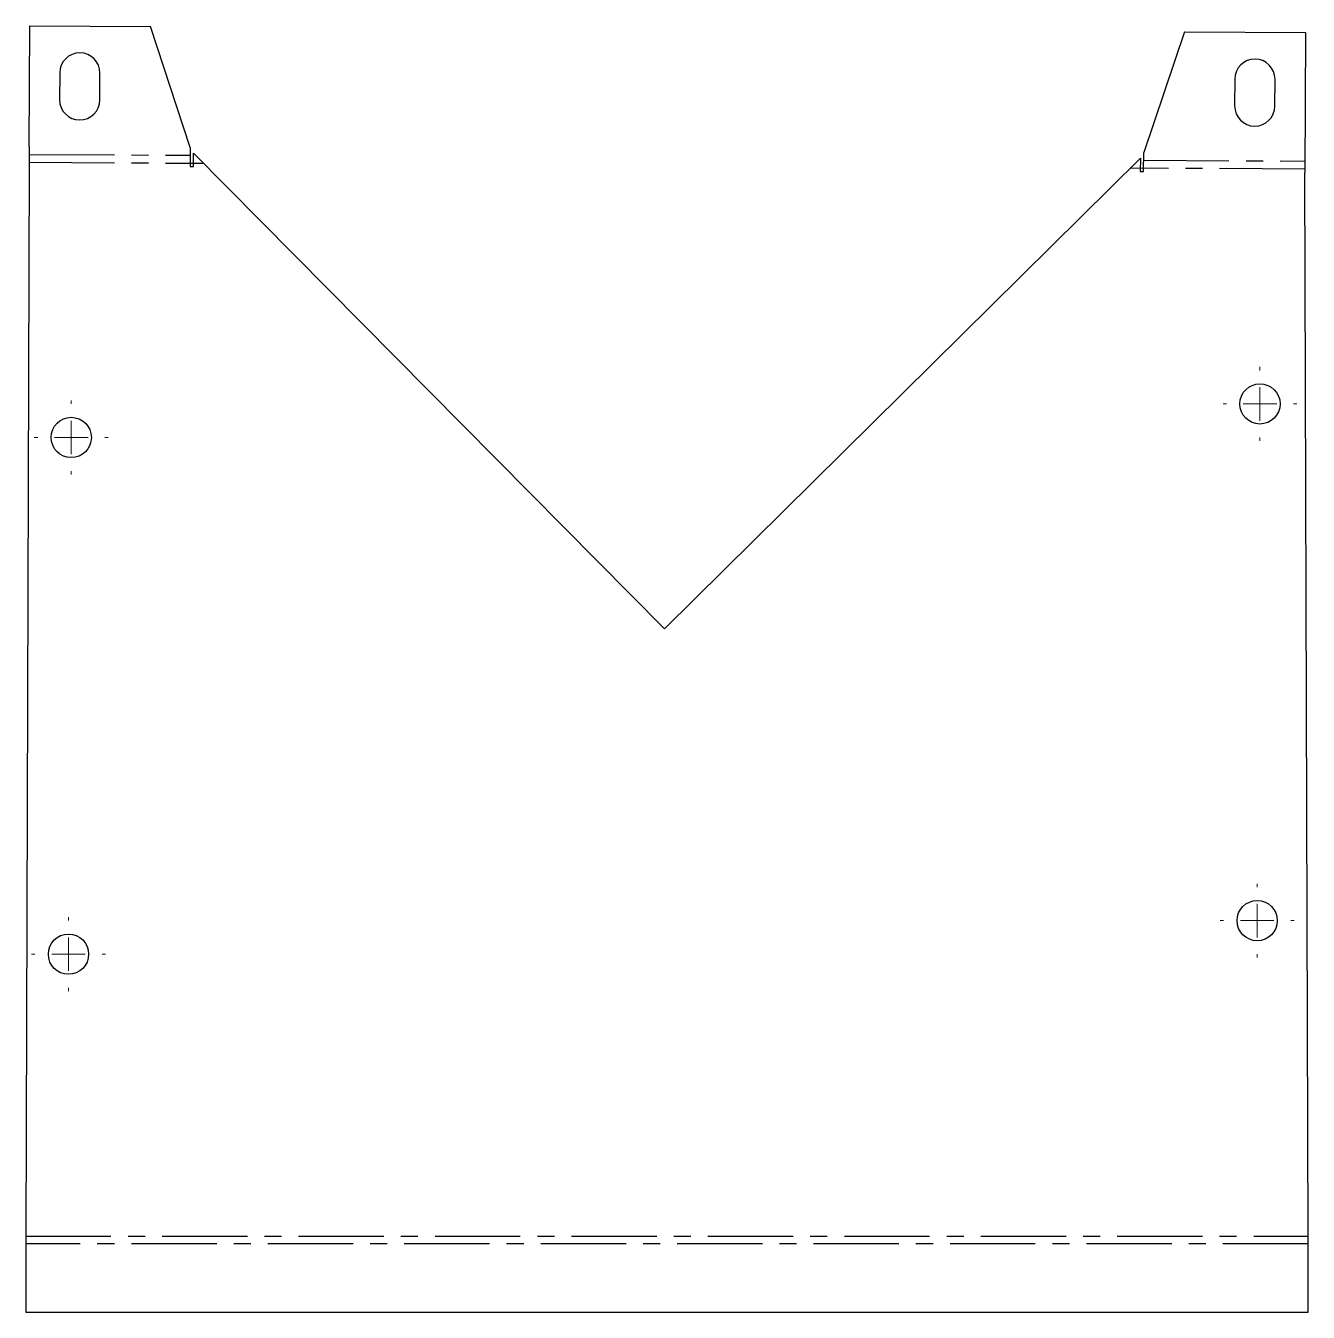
# Model space of a CAD drawing. Header units: millimetres. Extents: x 497 to 688, y 357 to 549.
import ezdxf

# ---------------------------------------------------------------- set-up
doc = ezdxf.new("R2010")
doc.units = ezdxf.units.MM
doc.linetypes.add('CENTERX2', pattern=[20.32, 12.7, -2.54, 2.54, -2.54])

# ---------------------------------------------------------------- blocks, each defined once
blk = doc.blocks.new('SW_CENTERMARKSYMBOL_0')
at = {"color": 0, "linetype": 'Continuous', "lineweight": 18}
for p, q in [((0, 5), (0, 5.5)), ((0, 0), (0, 2.5)), ((-5, 0), (-5.5, 0)), ((0, 0), (-2.5, 0)), ((0, 0), (0, -2.5)), ((0, 0), (2.5, 0)), ((5, 0), (5.5, 0)), ((0, -5), (0, -5.5))]:
    blk.add_line(p, q, dxfattribs=at)
blk = doc.blocks.new('SW_CENTERMARKSYMBOL_1')
at = {"color": 0, "linetype": 'Continuous', "lineweight": 18}
for p, q in [((0, 5), (0, 5.5)), ((0, 0), (0, 2.5)), ((-5, 0), (-5.5, 0)), ((0, 0), (-2.5, 0)), ((0, 0), (0, -2.5)), ((0, 0), (2.5, 0)), ((5, 0), (5.5, 0)), ((0, -5), (0, -5.5))]:
    blk.add_line(p, q, dxfattribs=at)
blk = doc.blocks.new('SW_CENTERMARKSYMBOL_2')
at = {"color": 0, "linetype": 'Continuous', "lineweight": 18}
for p, q in [((0, 5), (0, 5.5)), ((0, 0), (0, 2.5)), ((-5, 0), (-5.5, 0)), ((0, 0), (-2.5, 0)), ((0, 0), (0, -2.5)), ((0, 0), (2.5, 0)), ((5, 0), (5.5, 0)), ((0, -5), (0, -5.5))]:
    blk.add_line(p, q, dxfattribs=at)
blk = doc.blocks.new('SW_CENTERMARKSYMBOL_3')
at = {"color": 0, "linetype": 'Continuous', "lineweight": 18}
for p, q in [((0, 5), (0, 5.5)), ((0, 0), (0, 2.5)), ((-5, 0), (-5.5, 0)), ((0, 0), (-2.5, 0)), ((0, 0), (0, -2.5)), ((0, 0), (2.5, 0)), ((5, 0), (5.5, 0)), ((0, -5), (0, -5.5))]:
    blk.add_line(p, q, dxfattribs=at)

msp = doc.modelspace()

# ---------------------------------------------------------------- linework, layer by layer
at = {"color": 7, "linetype": 'Continuous', "lineweight": 25}
for p, q in [((497.55, 531.12), (497.64, 549.12)), ((497.64, 549.12), (515.64, 549.03)), ((521.55, 531), (515.64, 549.03)), ((669.64, 548.22), (663.54, 530.25)), ((669.64, 548.22), (687.64, 548.12)), ((687.64, 548.12), (687.53, 527.27)), ((502.1, 542.1), (502.08, 538.1)), ((508.08, 538.07), (508.1, 542.07)), ((677.1, 541.18), (677.08, 537.18)), ((683.08, 537.15), (683.1, 541.15)), ((497.55, 531.12), (497.54, 528.77)), ((521.55, 531), (521.53, 528.14)), ((522.03, 528.14), (522.04, 530.14)), ((592.17, 459.27), (522.04, 530.14)), ((592.17, 459.27), (663.04, 529.4)), ((663.04, 529.4), (663.03, 527.4)), ((663.53, 527.39), (663.54, 530.25)), ((497.54, 528.77), (497.05, 368.77)), ((521.53, 528.14), (522.03, 528.14)), ((663.03, 527.4), (663.53, 527.39)), ((687.53, 527.27), (687.55, 527.27)), ((688.04, 368.77), (687.55, 527.27)), ((497.05, 368.77), (497.04, 366.41)), ((688.04, 366.41), (688.04, 368.77)), ((497.04, 366.41), (497.04, 357.41)), ((688.04, 357.41), (688.04, 366.41)), ((497.04, 357.41), (688.04, 357.41))]:
    msp.add_line(p, q, dxfattribs=at)
at = {"color": 7, "linetype": 'CENTERX2'}
for p, q in [((497.54, 529.95), (521.54, 529.82)), ((497.54, 528.77), (523.53, 528.63)), ((687.53, 527.77), (661.53, 527.9)), ((663.54, 529.07), (687.54, 528.95)), ((497.04, 368.77), (688.05, 368.77)), ((688.04, 367.59), (497.05, 367.59))]:
    msp.add_line(p, q, dxfattribs=at)
at = {"color": 7, "linetype": 'Continuous', "lineweight": 25}
for centre in [(680.85, 492.77), (503.82, 487.77), (680.44, 415.77), (503.41, 410.77)]:
    msp.add_circle(centre, 3, dxfattribs=at)
for centre, start, end in [((505.1, 542.08), 359.6984, 179.6984), ((680.1, 541.16), 359.6984, 179.6984), ((505.08, 538.08), 179.6984, 359.6984), ((680.08, 537.16), 179.6984, 359.6984)]:
    msp.add_arc(centre, 3, start, end, dxfattribs=at)

# ---------------------------------------------------------------- block references
at = {"color": 7, "linetype": 'Continuous', "lineweight": 18}
for name, p in [('SW_CENTERMARKSYMBOL_3', (680.85, 492.77)), ('SW_CENTERMARKSYMBOL_1', (503.82, 487.77)), ('SW_CENTERMARKSYMBOL_2', (680.44, 415.77)), ('SW_CENTERMARKSYMBOL_0', (503.41, 410.77))]:
    msp.add_blockref(name, p, dxfattribs=at)

doc.saveas('drawing.dxf')
